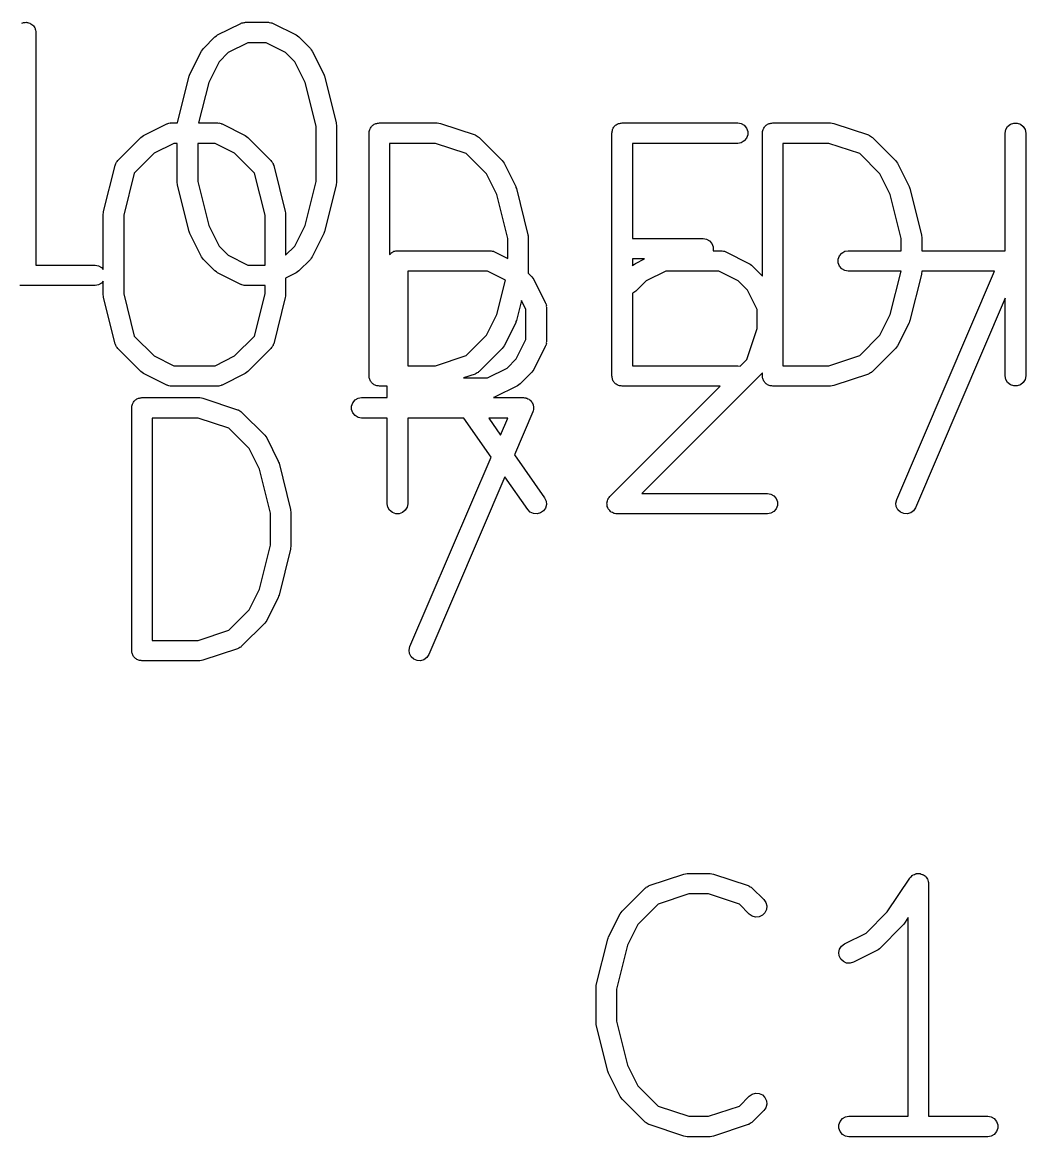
# Model space of a CAD drawing. Extents: x -2.2 to 75.9, y -81.1 to 9.2.
# Drawn here: x 19.06 to 24.04, y -32.22 to -26.69 of the extents above; entities that cross this region are included whole.
import ezdxf

# ---------------------------------------------------------------- set-up
doc = ezdxf.new("R2010")
doc.units = 0
doc.header["$MEASUREMENT"] = 0
doc.layers.add('BLACK', color=7, linetype='CONTINUOUS')

msp = doc.modelspace()

# ---------------------------------------------------------------- linework, layer by layer
at = {"layer": 'Black'}
for p, q in [((19.0548, -26.69), (19.0603, -26.6873)), ((19.0603, -26.6873), (19.0631, -26.687)), ((19.0631, -26.687), (19.0657, -26.686)), ((19.0657, -26.686), (19.0718, -26.686)), ((19.0718, -26.686), (19.0778, -26.6854)), ((19.0778, -26.6854), (19.0805, -26.686)), ((19.0805, -26.686), (19.0833, -26.686)), ((19.0833, -26.686), (19.089, -26.6881)), ((19.089, -26.6881), (19.0949, -26.6895)), ((19.0949, -26.6895), (19.0973, -26.6911)), ((19.0973, -26.6911), (19.0999, -26.6921)), ((19.0999, -26.6921), (19.1046, -26.696)), ((20.0285, -26.7481), (20.1434, -26.6906)), ((20.1434, -26.6906), (20.1462, -26.6898)), ((20.1462, -26.6898), (20.1487, -26.6883)), ((20.1487, -26.6883), (20.1546, -26.6873)), ((20.1546, -26.6873), (20.1603, -26.6856)), ((20.1603, -26.6856), (20.1632, -26.6858)), ((20.1632, -26.6858), (20.1661, -26.6852)), ((20.1661, -26.6852), (20.281, -26.6852)), ((20.281, -26.6852), (20.2839, -26.6858)), ((20.2839, -26.6858), (20.2868, -26.6856)), ((20.2868, -26.6856), (20.2925, -26.6873)), ((20.2925, -26.6873), (20.2984, -26.6883)), ((20.2984, -26.6883), (20.3009, -26.6898)), ((20.3009, -26.6898), (20.3037, -26.6906)), ((20.3037, -26.6906), (20.4186, -26.7481)), ((19.1046, -26.696), (19.1096, -26.6993)), ((19.1096, -26.6993), (19.1113, -26.7016)), ((19.1113, -26.7016), (19.1134, -26.7034)), ((19.1134, -26.7034), (19.1165, -26.7086)), ((19.1165, -26.7086), (19.1201, -26.7135)), ((19.1201, -26.7135), (19.1209, -26.7162)), ((19.1209, -26.7162), (19.1223, -26.7187)), ((19.1223, -26.7187), (19.1233, -26.7246)), ((19.1233, -26.7246), (19.125, -26.7305)), ((19.125, -26.7305), (19.1248, -26.7333)), ((19.1248, -26.7333), (19.1253, -26.736)), ((19.1253, -26.736), (19.1253, -27.8917)), ((20.022, -26.7529), (20.0285, -26.7481)), ((20.4186, -26.7481), (20.4252, -26.7529)), ((19.9578, -26.815), (20.0153, -26.7576)), ((20.0153, -26.7576), (20.022, -26.7529)), ((20.1781, -26.7868), (20.0813, -26.8352)), ((20.269, -26.7868), (20.1781, -26.7868)), ((20.3658, -26.8353), (20.269, -26.7868)), ((20.4252, -26.7529), (20.4319, -26.7576)), ((20.4319, -26.7576), (20.4893, -26.815)), ((19.8909, -26.9431), (19.9483, -26.8282)), ((19.9483, -26.8282), (19.9532, -26.8217)), ((19.9532, -26.8217), (19.9578, -26.815)), ((20.0813, -26.8352), (20.0355, -26.881)), ((20.4116, -26.881), (20.3658, -26.8353)), ((20.4893, -26.815), (20.494, -26.8217)), ((20.494, -26.8217), (20.4988, -26.8282)), ((20.4988, -26.8282), (20.5563, -26.9431)), ((20.0355, -26.881), (19.9842, -26.9836)), ((20.4629, -26.9836), (20.4116, -26.881)), ((19.8296, -27.1833), (19.887, -26.9535)), ((19.887, -26.9535), (19.8893, -26.9485)), ((19.8893, -26.9485), (19.8909, -26.9431)), ((20.5563, -26.9431), (20.5579, -26.9485)), ((20.5579, -26.9485), (20.5601, -26.9535)), ((20.5601, -26.9535), (20.6176, -27.1833)), ((19.9842, -26.9836), (19.9338, -27.1852)), ((20.5175, -27.2019), (20.4629, -26.9836)), ((19.6605, -27.2481), (19.7754, -27.1906)), ((19.7754, -27.1906), (19.7782, -27.1898)), ((19.7782, -27.1898), (19.7807, -27.1883)), ((19.7807, -27.1883), (19.7866, -27.1873)), ((19.7866, -27.1873), (19.7923, -27.1856)), ((19.7923, -27.1856), (19.7952, -27.1858)), ((19.7952, -27.1858), (19.7981, -27.1852)), ((19.7981, -27.1852), (19.8294, -27.1852)), ((19.8294, -27.1852), (19.8296, -27.1833)), ((19.9338, -27.1852), (20.0279, -27.1852)), ((20.0279, -27.1852), (20.0308, -27.1858)), ((20.0308, -27.1858), (20.0337, -27.1856)), ((20.0337, -27.1856), (20.0394, -27.1873)), ((20.0394, -27.1873), (20.0453, -27.1883)), ((20.0453, -27.1883), (20.0478, -27.1898)), ((20.0478, -27.1898), (20.0506, -27.1906)), ((20.0506, -27.1906), (20.1655, -27.2481)), ((20.6176, -27.1833), (20.618, -27.1895)), ((20.618, -27.1895), (20.6191, -27.1957)), ((20.8068, -27.1921), (20.811, -27.1905)), ((20.811, -27.1905), (20.8149, -27.1883)), ((20.8149, -27.1883), (20.8192, -27.1875)), ((20.8192, -27.1875), (20.8234, -27.186)), ((20.8234, -27.186), (20.8279, -27.186)), ((20.8279, -27.186), (20.8322, -27.1852)), ((20.8322, -27.1852), (21.1195, -27.1852)), ((21.1195, -27.1852), (21.1275, -27.1867)), ((21.1275, -27.1867), (21.1356, -27.1879)), ((21.1356, -27.1879), (21.3079, -27.2453)), ((22.0133, -27.1921), (22.0175, -27.1905)), ((22.0175, -27.1905), (22.0214, -27.1883)), ((22.0214, -27.1883), (22.0257, -27.1875)), ((22.0257, -27.1875), (22.0299, -27.186)), ((22.0299, -27.186), (22.0344, -27.186)), ((22.0344, -27.186), (22.0387, -27.1852)), ((22.0387, -27.1852), (22.6133, -27.1852)), ((22.6133, -27.1852), (22.6306, -27.1883)), ((22.6306, -27.1883), (22.6459, -27.1971)), ((22.7619, -27.1921), (22.766, -27.1905)), ((22.766, -27.1905), (22.7699, -27.1883)), ((22.7699, -27.1883), (22.7743, -27.1875)), ((22.7743, -27.1875), (22.7784, -27.186)), ((22.7784, -27.186), (22.7829, -27.186)), ((22.7829, -27.186), (22.7873, -27.1852)), ((22.7873, -27.1852), (23.0745, -27.1852)), ((23.0745, -27.1852), (23.0825, -27.1867)), ((23.0825, -27.1867), (23.0906, -27.1879)), ((23.0906, -27.1879), (23.2629, -27.2453)), ((23.9684, -27.1921), (23.9849, -27.186)), ((23.9849, -27.186), (24.0026, -27.186)), ((24.0026, -27.186), (24.0192, -27.1921)), ((20.5175, -27.4767), (20.5175, -27.2019)), ((20.6191, -27.1957), (20.6191, -27.4829)), ((20.7814, -27.236), (20.7822, -27.2317)), ((20.7814, -28.4425), (20.7814, -27.236)), ((20.7822, -27.2272), (20.7837, -27.2231)), ((20.7822, -27.2317), (20.7822, -27.2272)), ((20.7837, -27.2231), (20.7845, -27.2187)), ((20.7845, -27.2187), (20.7867, -27.2148)), ((20.7867, -27.2148), (20.7882, -27.2106)), ((20.7882, -27.2106), (20.7911, -27.2072)), ((20.7911, -27.2072), (20.7933, -27.2034)), ((20.7933, -27.2034), (20.7967, -27.2005)), ((20.7967, -27.2005), (20.7996, -27.1971)), ((20.7996, -27.1971), (20.8034, -27.1949)), ((20.8034, -27.1949), (20.8068, -27.1921)), ((21.3079, -27.2453), (21.3105, -27.2467)), ((21.3105, -27.2467), (21.3133, -27.2475)), ((21.9879, -27.236), (21.9887, -27.2317)), ((21.9879, -28.4425), (21.9879, -27.236)), ((21.9887, -27.2272), (21.9902, -27.2231)), ((21.9887, -27.2317), (21.9887, -27.2272)), ((21.9902, -27.2231), (21.991, -27.2187)), ((21.991, -27.2187), (21.9932, -27.2148)), ((21.9932, -27.2148), (21.9947, -27.2106)), ((21.9947, -27.2106), (21.9976, -27.2072)), ((21.9976, -27.2072), (21.9998, -27.2034)), ((21.9998, -27.2034), (22.0032, -27.2005)), ((22.0032, -27.2005), (22.0061, -27.1971)), ((22.0061, -27.1971), (22.0099, -27.1949)), ((22.0099, -27.1949), (22.0133, -27.1921)), ((22.6459, -27.1971), (22.6573, -27.2106)), ((22.6573, -27.2106), (22.6633, -27.2272)), ((22.6633, -27.2449), (22.6573, -27.2614)), ((22.6633, -27.2272), (22.6633, -27.2449)), ((22.7365, -27.236), (22.7372, -27.2317)), ((22.7365, -27.9473), (22.7365, -27.236)), ((22.7372, -27.2272), (22.7388, -27.2231)), ((22.7372, -27.2317), (22.7372, -27.2272)), ((22.7388, -27.2231), (22.7395, -27.2187)), ((22.7395, -27.2187), (22.7417, -27.2148)), ((22.7417, -27.2148), (22.7433, -27.2106)), ((22.7433, -27.2106), (22.7461, -27.2072)), ((22.7461, -27.2072), (22.7483, -27.2034)), ((22.7483, -27.2034), (22.7518, -27.2005)), ((22.7518, -27.2005), (22.7546, -27.1971)), ((22.7546, -27.1971), (22.7585, -27.1949)), ((22.7585, -27.1949), (22.7619, -27.1921)), ((23.2629, -27.2453), (23.2655, -27.2467)), ((23.2655, -27.2467), (23.2683, -27.2475)), ((23.943, -27.236), (23.946, -27.2187)), ((23.943, -27.8202), (23.943, -27.236)), ((23.946, -27.2187), (23.9548, -27.2034)), ((23.9548, -27.2034), (23.9684, -27.1921)), ((24.0192, -27.1921), (24.0327, -27.2034)), ((24.0327, -27.2034), (24.0415, -27.2187)), ((24.0415, -27.2187), (24.0446, -27.236)), ((24.0446, -27.236), (24.0446, -28.4425)), ((19.5324, -27.3725), (19.6473, -27.2576)), ((19.6473, -27.2576), (19.6539, -27.2529)), ((19.6539, -27.2529), (19.6605, -27.2481)), ((19.8101, -27.2868), (19.7133, -27.3352)), ((19.8281, -27.2868), (19.8101, -27.2868)), ((19.8281, -27.4829), (19.8281, -27.2868)), ((19.9297, -27.2868), (19.9297, -27.4767)), ((20.0159, -27.2868), (19.9297, -27.2868)), ((20.1127, -27.3353), (20.0159, -27.2868)), ((20.1655, -27.2481), (20.1721, -27.2529)), ((20.1721, -27.2529), (20.1787, -27.2576)), ((20.1787, -27.2576), (20.2936, -27.3725)), ((20.883, -27.2868), (20.883, -27.8389)), ((21.1113, -27.2868), (20.883, -27.2868)), ((21.2644, -27.3379), (21.1113, -27.2868)), ((21.3133, -27.2475), (21.3182, -27.2509)), ((21.3182, -27.2509), (21.3234, -27.2537)), ((21.3234, -27.2537), (21.3254, -27.2559)), ((21.3254, -27.2559), (21.3278, -27.2576)), ((21.3278, -27.2576), (21.4427, -27.3725)), ((22.6133, -27.2868), (22.0895, -27.2868)), ((22.0895, -27.2868), (22.0895, -27.7598)), ((22.6306, -27.2838), (22.6133, -27.2868)), ((22.6459, -27.275), (22.6306, -27.2838)), ((22.6573, -27.2614), (22.6459, -27.275)), ((22.8381, -27.2868), (22.8381, -28.3917)), ((23.0663, -27.2868), (22.8381, -27.2868)), ((23.2194, -27.3379), (23.0663, -27.2868)), ((23.2683, -27.2475), (23.2732, -27.2509)), ((23.2732, -27.2509), (23.2785, -27.2537)), ((23.2785, -27.2537), (23.2804, -27.2559)), ((23.2804, -27.2559), (23.2828, -27.2576)), ((23.2828, -27.2576), (23.3977, -27.3725)), ((19.7133, -27.3352), (19.6142, -27.4344)), ((20.2118, -27.4344), (20.1127, -27.3353)), ((21.365, -27.4385), (21.2644, -27.3379)), ((23.32, -27.4385), (23.2194, -27.3379)), ((19.4616, -27.6259), (19.519, -27.3961)), ((19.519, -27.3961), (19.521, -27.3916)), ((19.521, -27.3916), (19.5222, -27.3869)), ((19.5222, -27.3869), (19.5245, -27.3836)), ((19.5245, -27.3836), (19.5262, -27.38)), ((19.5262, -27.38), (19.5296, -27.3765)), ((19.5296, -27.3765), (19.5324, -27.3725)), ((20.2936, -27.3725), (20.2964, -27.3765)), ((20.2964, -27.3765), (20.2998, -27.38)), ((20.2998, -27.38), (20.3014, -27.3836)), ((20.3014, -27.3836), (20.3038, -27.3869)), ((20.3038, -27.3869), (20.305, -27.3916)), ((20.305, -27.3916), (20.307, -27.3961)), ((20.307, -27.3961), (20.3644, -27.6259)), ((21.4427, -27.3725), (21.4474, -27.3792)), ((21.4474, -27.3792), (21.4522, -27.3857)), ((21.4522, -27.3857), (21.5097, -27.5006)), ((23.3977, -27.3725), (23.4024, -27.3792)), ((23.4024, -27.3792), (23.4072, -27.3857)), ((23.4072, -27.3857), (23.4647, -27.5006)), ((19.6142, -27.4344), (19.5616, -27.6445)), ((20.2644, -27.6445), (20.2118, -27.4344)), ((21.4163, -27.541), (21.365, -27.4385)), ((23.3713, -27.541), (23.32, -27.4385)), ((19.8291, -27.4891), (19.8281, -27.4829)), ((19.8296, -27.4952), (19.8291, -27.4891)), ((19.887, -27.7251), (19.8296, -27.4952)), ((19.9297, -27.4767), (19.9842, -27.695)), ((20.4629, -27.695), (20.5175, -27.4767)), ((20.6176, -27.4952), (20.5601, -27.7251)), ((20.618, -27.4891), (20.6176, -27.4952)), ((20.6191, -27.4829), (20.618, -27.4891)), ((21.5097, -27.5006), (21.5112, -27.5059)), ((21.5112, -27.5059), (21.5135, -27.511)), ((21.5135, -27.511), (21.5709, -27.7408)), ((23.4647, -27.5006), (23.4663, -27.5059)), ((23.4663, -27.5059), (23.4685, -27.511)), ((23.4685, -27.511), (23.526, -27.7408)), ((21.4709, -27.7594), (21.4163, -27.541)), ((23.4259, -27.7594), (23.3713, -27.541)), ((19.46, -27.6382), (19.4611, -27.6321)), ((19.4611, -27.6321), (19.4616, -27.6259)), ((20.3644, -27.6259), (20.3649, -27.6321)), ((20.3649, -27.6321), (20.366, -27.6382)), ((19.46, -27.9133), (19.46, -27.6382)), ((19.5616, -27.6445), (19.5616, -28.0341)), ((20.2644, -27.8917), (20.2644, -27.6445)), ((20.366, -27.6382), (20.366, -27.8432)), ((19.8893, -27.7301), (19.887, -27.7251)), ((19.8909, -27.7355), (19.8893, -27.7301)), ((19.9483, -27.8504), (19.8909, -27.7355)), ((19.9842, -27.695), (20.0355, -27.7976)), ((20.4116, -27.7976), (20.4629, -27.695)), ((20.5563, -27.7355), (20.4988, -27.8504)), ((20.5579, -27.7301), (20.5563, -27.7355)), ((20.5601, -27.7251), (20.5579, -27.7301)), ((21.5709, -27.7408), (21.5714, -27.747)), ((23.526, -27.7408), (23.5264, -27.747)), ((20.0355, -27.7976), (20.0813, -27.8433)), ((20.366, -27.8432), (20.4116, -27.7976)), ((21.4709, -27.8587), (21.4709, -27.7594)), ((21.5714, -27.747), (21.5725, -27.7531)), ((21.5725, -27.7531), (21.5725, -27.9255)), ((22.0895, -27.7598), (22.4409, -27.7598)), ((22.4409, -27.7598), (22.4583, -27.7628)), ((22.4583, -27.7628), (22.4736, -27.7717)), ((22.4736, -27.7717), (22.4849, -27.7852)), ((22.4849, -27.7852), (22.4909, -27.8017)), ((23.4259, -27.8202), (23.4259, -27.7594)), ((23.5264, -27.747), (23.5275, -27.7531)), ((23.5275, -27.7531), (23.5275, -27.8202)), ((19.9532, -27.8569), (19.9483, -27.8504)), ((20.0813, -27.8433), (20.1781, -27.8917)), ((20.4988, -27.8504), (20.494, -27.8569)), ((20.883, -27.8389), (20.8833, -27.8384)), ((20.8833, -27.8384), (20.8868, -27.8355)), ((20.8868, -27.8355), (20.8896, -27.8321)), ((20.8896, -27.8321), (20.8935, -27.8299)), ((20.8935, -27.8299), (20.8969, -27.8271)), ((20.8969, -27.8271), (20.901, -27.8255)), ((20.901, -27.8255), (20.9049, -27.8233)), ((20.9049, -27.8233), (20.9093, -27.8225)), ((20.9093, -27.8225), (20.9134, -27.821)), ((20.9134, -27.821), (20.9179, -27.821)), ((20.9179, -27.821), (20.9223, -27.8202)), ((20.9223, -27.8202), (21.3819, -27.8202)), ((21.3819, -27.8202), (21.3848, -27.8208)), ((21.3848, -27.8208), (21.3877, -27.8206)), ((21.3877, -27.8206), (21.3934, -27.8223)), ((21.3934, -27.8223), (21.3993, -27.8233)), ((21.3993, -27.8233), (21.4018, -27.8248)), ((21.4018, -27.8248), (21.4046, -27.8256)), ((21.4046, -27.8256), (21.4709, -27.8587)), ((22.4909, -27.8194), (22.4906, -27.8202)), ((22.4906, -27.8202), (22.5309, -27.8202)), ((22.4909, -27.8017), (22.4909, -27.8194)), ((22.5309, -27.8202), (22.5338, -27.8208)), ((22.5338, -27.8208), (22.5367, -27.8206)), ((22.5367, -27.8206), (22.5424, -27.8223)), ((22.5424, -27.8223), (22.5483, -27.8233)), ((22.5483, -27.8233), (22.5508, -27.8248)), ((22.5508, -27.8248), (22.5536, -27.8256)), ((22.5536, -27.8256), (22.6686, -27.8831)), ((23.1129, -27.8622), (23.1189, -27.8456)), ((23.1189, -27.8456), (23.1303, -27.8321)), ((23.1303, -27.8321), (23.1455, -27.8233)), ((23.1455, -27.8233), (23.1629, -27.8202)), ((23.1629, -27.8202), (23.4259, -27.8202)), ((23.5275, -27.8202), (23.943, -27.8202)), ((19.1253, -27.8917), (19.4192, -27.8917)), ((19.4192, -27.8917), (19.4366, -27.8948)), ((19.4366, -27.8948), (19.4519, -27.9036)), ((19.4519, -27.9036), (19.46, -27.9133)), ((19.9578, -27.8636), (19.9532, -27.8569)), ((20.0153, -27.921), (19.9578, -27.8636)), ((20.1781, -27.8917), (20.2644, -27.8917)), ((20.4893, -27.8636), (20.4319, -27.921)), ((20.494, -27.8569), (20.4893, -27.8636)), ((22.0895, -27.8614), (22.0895, -27.8959)), ((22.1494, -27.8614), (22.0895, -27.8614)), ((22.0895, -27.8959), (22.0928, -27.8926)), ((22.0928, -27.8926), (22.0995, -27.8879)), ((22.0995, -27.8879), (22.106, -27.8831)), ((22.106, -27.8831), (22.1494, -27.8614)), ((22.6686, -27.8831), (22.6751, -27.8879)), ((22.6751, -27.8879), (22.6818, -27.8926)), ((22.6818, -27.8926), (22.7365, -27.9473)), ((23.1129, -27.8799), (23.1129, -27.8622)), ((23.1189, -27.8964), (23.1129, -27.8799)), ((23.1303, -27.91), (23.1189, -27.8964)), ((23.1455, -27.9188), (23.1303, -27.91)), ((20.022, -27.9257), (20.0153, -27.921)), ((20.0285, -27.9305), (20.022, -27.9257)), ((20.1434, -27.988), (20.0285, -27.9305)), ((20.4186, -27.9305), (20.366, -27.9569)), ((20.366, -27.9569), (20.366, -28.0404)), ((20.4252, -27.9257), (20.4186, -27.9305)), ((20.4319, -27.921), (20.4252, -27.9257)), ((20.9731, -27.9218), (20.9731, -28.3917)), ((21.3699, -27.9218), (20.9731, -27.9218)), ((21.4591, -27.9664), (21.3699, -27.9218)), ((21.4163, -28.1376), (21.4591, -27.9664)), ((21.5725, -27.9255), (21.5714, -27.9313)), ((21.5714, -27.9313), (21.5902, -27.95)), ((21.5902, -27.95), (21.5948, -27.9567)), ((21.5948, -27.9567), (21.5997, -27.9632)), ((21.5997, -27.9632), (21.6571, -28.0781)), ((22.2557, -27.9218), (22.1589, -27.9703)), ((22.5189, -27.9218), (22.2557, -27.9218)), ((22.6157, -27.9703), (22.5189, -27.9218)), ((23.1629, -27.9218), (23.1455, -27.9188)), ((23.4252, -27.9218), (23.1629, -27.9218)), ((23.3713, -28.1376), (23.4252, -27.9218)), ((23.4035, -29.0575), (23.8902, -27.9218)), ((23.526, -27.9378), (23.4685, -28.1676)), ((23.5264, -27.9316), (23.526, -27.9378)), ((23.5275, -27.9255), (23.5264, -27.9316)), ((23.8902, -27.9218), (23.5275, -27.9218)), ((23.5275, -27.9218), (23.5275, -27.9255)), ((19.4192, -27.9933), (19.0446, -27.9933)), ((19.4366, -27.9903), (19.4192, -27.9933)), ((19.4519, -27.9815), (19.4366, -27.9903)), ((19.46, -27.9718), (19.4519, -27.9815)), ((19.46, -28.0404), (19.46, -27.9718)), ((20.1462, -27.9888), (20.1434, -27.988)), ((20.1487, -27.9903), (20.1462, -27.9888)), ((20.1546, -27.9913), (20.1487, -27.9903)), ((20.1603, -27.993), (20.1546, -27.9913)), ((20.1632, -27.9928), (20.1603, -27.993)), ((20.1661, -27.9933), (20.1632, -27.9928)), ((20.2644, -27.9933), (20.1661, -27.9933)), ((20.2644, -28.0341), (20.2644, -27.9933)), ((22.1072, -28.0219), (22.0928, -28.032)), ((22.1589, -27.9703), (22.1072, -28.0219)), ((22.6615, -28.016), (22.6157, -27.9703)), ((22.7099, -28.1128), (22.6615, -28.016)), ((19.4611, -28.0465), (19.46, -28.0404)), ((19.4616, -28.0527), (19.4611, -28.0465)), ((19.519, -28.2825), (19.4616, -28.0527)), ((19.5616, -28.0341), (19.6142, -28.2442)), ((20.2118, -28.2442), (20.2644, -28.0341)), ((20.3644, -28.0527), (20.307, -28.2825)), ((20.3649, -28.0465), (20.3644, -28.0527)), ((20.366, -28.0404), (20.3649, -28.0465)), ((21.5384, -28.0679), (21.5135, -28.1676)), ((21.5609, -28.1128), (21.5384, -28.0679)), ((21.6571, -28.0781), (21.658, -28.0809)), ((22.0928, -28.032), (22.0895, -28.0329)), ((22.0895, -28.0329), (22.0895, -28.3917)), ((23.943, -28.0567), (23.4969, -29.0976)), ((23.943, -28.4425), (23.943, -28.0567)), ((21.5609, -28.2612), (21.5609, -28.1128)), ((21.658, -28.0809), (21.6594, -28.0835)), ((21.6594, -28.0835), (21.6605, -28.0893)), ((21.6605, -28.0893), (21.6622, -28.095)), ((21.6622, -28.095), (21.662, -28.098)), ((21.662, -28.098), (21.6625, -28.1009)), ((21.6625, -28.1009), (21.6625, -28.2732)), ((22.7099, -28.2075), (22.7099, -28.1128)), ((21.365, -28.2401), (21.4163, -28.1376)), ((21.5097, -28.178), (21.4522, -28.2929)), ((21.5112, -28.1727), (21.5097, -28.178)), ((21.5135, -28.1676), (21.5112, -28.1727)), ((23.32, -28.2401), (23.3713, -28.1376)), ((23.4647, -28.178), (23.4072, -28.2929)), ((23.4663, -28.1727), (23.4647, -28.178)), ((23.4685, -28.1676), (23.4663, -28.1727)), ((19.6142, -28.2442), (19.7133, -28.3433)), ((20.1127, -28.3433), (20.2118, -28.2442)), ((21.2644, -28.3407), (21.365, -28.2401)), ((22.6589, -28.3607), (22.7099, -28.2075)), ((23.2194, -28.3407), (23.32, -28.2401)), ((19.521, -28.287), (19.519, -28.2825)), ((19.5222, -28.2917), (19.521, -28.287)), ((19.5245, -28.2949), (19.5222, -28.2917)), ((19.5262, -28.2986), (19.5245, -28.2949)), ((19.5296, -28.3021), (19.5262, -28.2986)), ((20.2998, -28.2986), (20.2964, -28.3021)), ((20.3014, -28.295), (20.2998, -28.2986)), ((20.3038, -28.2917), (20.3014, -28.295)), ((20.305, -28.287), (20.3038, -28.2917)), ((20.307, -28.2825), (20.305, -28.287)), ((21.4474, -28.2994), (21.4427, -28.3061)), ((21.4522, -28.2929), (21.4474, -28.2994)), ((21.5125, -28.358), (21.5609, -28.2612)), ((21.6571, -28.2959), (21.5997, -28.4108)), ((21.658, -28.2931), (21.6571, -28.2959)), ((21.6594, -28.2906), (21.658, -28.2931)), ((21.6605, -28.2847), (21.6594, -28.2906)), ((21.6622, -28.279), (21.6605, -28.2847)), ((21.6625, -28.2732), (21.662, -28.2761)), ((21.662, -28.2761), (21.6622, -28.279)), ((23.4024, -28.2994), (23.3977, -28.3061)), ((23.4072, -28.2929), (23.4024, -28.2994)), ((19.5324, -28.3061), (19.5296, -28.3021)), ((19.6473, -28.421), (19.5324, -28.3061)), ((19.7133, -28.3433), (19.8101, -28.3917)), ((20.0159, -28.3917), (20.1127, -28.3433)), ((20.2936, -28.3061), (20.1787, -28.421)), ((20.2964, -28.3021), (20.2936, -28.3061)), ((21.1113, -28.3917), (21.2644, -28.3407)), ((21.4427, -28.3061), (21.3278, -28.421)), ((23.0663, -28.3917), (23.2194, -28.3407)), ((23.3977, -28.3061), (23.2828, -28.421)), ((19.8101, -28.3917), (20.0159, -28.3917)), ((20.9731, -28.3917), (21.1113, -28.3917)), ((21.3699, -28.4522), (21.4667, -28.4038)), ((21.4667, -28.4038), (21.5125, -28.358)), ((22.0895, -28.3917), (22.6133, -28.3917)), ((22.6133, -28.3917), (22.6256, -28.3939)), ((22.6256, -28.3939), (22.6589, -28.3607)), ((22.8381, -28.3917), (23.0663, -28.3917)), ((19.6539, -28.4257), (19.6473, -28.421)), ((19.6605, -28.4305), (19.6539, -28.4257)), ((19.7754, -28.488), (19.6605, -28.4305)), ((20.1655, -28.4305), (20.0506, -28.488)), ((20.1721, -28.4257), (20.1655, -28.4305)), ((20.1787, -28.421), (20.1721, -28.4257)), ((20.7822, -28.4469), (20.7814, -28.4425)), ((20.7822, -28.4514), (20.7822, -28.4469)), ((20.7837, -28.4555), (20.7822, -28.4514)), ((20.7845, -28.4599), (20.7837, -28.4555)), ((20.7867, -28.4638), (20.7845, -28.4599)), ((20.7882, -28.4679), (20.7867, -28.4638)), ((21.3079, -28.4333), (21.2511, -28.4522)), ((21.2511, -28.4522), (21.3699, -28.4522)), ((21.3105, -28.4319), (21.3079, -28.4333)), ((21.3133, -28.4311), (21.3105, -28.4319)), ((21.3182, -28.4277), (21.3133, -28.4311)), ((21.3234, -28.4249), (21.3182, -28.4277)), ((21.3254, -28.4227), (21.3234, -28.4249)), ((21.3278, -28.421), (21.3254, -28.4227)), ((21.5902, -28.424), (21.5327, -28.4815)), ((21.5948, -28.4174), (21.5902, -28.424)), ((21.5997, -28.4108), (21.5948, -28.4174)), ((21.9887, -28.4469), (21.9879, -28.4425)), ((21.9887, -28.4514), (21.9887, -28.4469)), ((21.9902, -28.4555), (21.9887, -28.4514)), ((21.991, -28.4599), (21.9902, -28.4555)), ((21.9932, -28.4638), (21.991, -28.4599)), ((21.9947, -28.4679), (21.9932, -28.4638)), ((22.7365, -28.4268), (22.1365, -29.0267)), ((22.7365, -28.4425), (22.7365, -28.4268)), ((22.7372, -28.4469), (22.7365, -28.4425)), ((22.7372, -28.4514), (22.7372, -28.4469)), ((22.7388, -28.4555), (22.7372, -28.4514)), ((22.7395, -28.4599), (22.7388, -28.4555)), ((22.7417, -28.4638), (22.7395, -28.4599)), ((22.7433, -28.4679), (22.7417, -28.4638)), ((23.2629, -28.4333), (23.0906, -28.4907)), ((23.2655, -28.4319), (23.2629, -28.4333)), ((23.2683, -28.4311), (23.2655, -28.4319)), ((23.2732, -28.4277), (23.2683, -28.4311)), ((23.2785, -28.4249), (23.2732, -28.4277)), ((23.2804, -28.4227), (23.2785, -28.4249)), ((23.2828, -28.421), (23.2804, -28.4227)), ((23.946, -28.4599), (23.943, -28.4425)), ((23.9548, -28.4752), (23.946, -28.4599)), ((24.0415, -28.4599), (24.0327, -28.4752)), ((24.0446, -28.4425), (24.0415, -28.4599)), ((19.7782, -28.4888), (19.7754, -28.488)), ((19.7807, -28.4903), (19.7782, -28.4888)), ((19.7866, -28.4913), (19.7807, -28.4903)), ((19.7923, -28.493), (19.7866, -28.4913)), ((19.7952, -28.4928), (19.7923, -28.493)), ((19.7981, -28.4933), (19.7952, -28.4928)), ((20.0279, -28.4933), (19.7981, -28.4933)), ((20.0308, -28.4928), (20.0279, -28.4933)), ((20.0337, -28.493), (20.0308, -28.4928)), ((20.0394, -28.4913), (20.0337, -28.493)), ((20.0453, -28.4903), (20.0394, -28.4913)), ((20.0478, -28.4888), (20.0453, -28.4903)), ((20.0506, -28.488), (20.0478, -28.4888)), ((20.7911, -28.4714), (20.7882, -28.4679)), ((20.7933, -28.4752), (20.7911, -28.4714)), ((20.7967, -28.4781), (20.7933, -28.4752)), ((20.7996, -28.4815), (20.7967, -28.4781)), ((20.8034, -28.4837), (20.7996, -28.4815)), ((20.8068, -28.4865), (20.8034, -28.4837)), ((20.811, -28.4881), (20.8068, -28.4865)), ((20.8149, -28.4903), (20.811, -28.4881)), ((20.8192, -28.4911), (20.8149, -28.4903)), ((20.8234, -28.4926), (20.8192, -28.4911)), ((20.8279, -28.4926), (20.8234, -28.4926)), ((20.8322, -28.4933), (20.8279, -28.4926)), ((20.8715, -28.4933), (20.8322, -28.4933)), ((20.8715, -28.5502), (20.8715, -28.4933)), ((21.5195, -28.491), (21.4046, -28.5485)), ((21.5261, -28.4861), (21.5195, -28.491)), ((21.5327, -28.4815), (21.5261, -28.4861)), ((21.9779, -29.0416), (22.5262, -28.4933)), ((21.9976, -28.4714), (21.9947, -28.4679)), ((21.9998, -28.4752), (21.9976, -28.4714)), ((22.0032, -28.4781), (21.9998, -28.4752)), ((22.0061, -28.4815), (22.0032, -28.4781)), ((22.0099, -28.4837), (22.0061, -28.4815)), ((22.0133, -28.4865), (22.0099, -28.4837)), ((22.0175, -28.4881), (22.0133, -28.4865)), ((22.0214, -28.4903), (22.0175, -28.4881)), ((22.0257, -28.4911), (22.0214, -28.4903)), ((22.0299, -28.4926), (22.0257, -28.4911)), ((22.0344, -28.4926), (22.0299, -28.4926)), ((22.0387, -28.4933), (22.0344, -28.4926)), ((22.5262, -28.4933), (22.0387, -28.4933)), ((22.7461, -28.4714), (22.7433, -28.4679)), ((22.7483, -28.4752), (22.7461, -28.4714)), ((22.7518, -28.4781), (22.7483, -28.4752)), ((22.7546, -28.4815), (22.7518, -28.4781)), ((22.7585, -28.4837), (22.7546, -28.4815)), ((22.7619, -28.4865), (22.7585, -28.4837)), ((22.766, -28.4881), (22.7619, -28.4865)), ((22.7699, -28.4903), (22.766, -28.4881)), ((22.7743, -28.4911), (22.7699, -28.4903)), ((22.7784, -28.4926), (22.7743, -28.4911)), ((22.7829, -28.4926), (22.7784, -28.4926)), ((22.7873, -28.4933), (22.7829, -28.4926)), ((23.0745, -28.4933), (22.7873, -28.4933)), ((23.0825, -28.4919), (23.0745, -28.4933)), ((23.0906, -28.4907), (23.0825, -28.4919)), ((23.9684, -28.4865), (23.9548, -28.4752)), ((23.9849, -28.4926), (23.9684, -28.4865)), ((24.0026, -28.4926), (23.9849, -28.4926)), ((24.0192, -28.4865), (24.0026, -28.4926)), ((24.0327, -28.4752), (24.0192, -28.4865)), ((19.6067, -28.5798), (19.6083, -28.5756)), ((19.6083, -28.5756), (19.6111, -28.5722)), ((19.6111, -28.5722), (19.6133, -28.5684)), ((19.6133, -28.5684), (19.6168, -28.5655)), ((19.6168, -28.5655), (19.6196, -28.5621)), ((19.6196, -28.5621), (19.6235, -28.5599)), ((19.6235, -28.5599), (19.6269, -28.5571)), ((19.6269, -28.5571), (19.631, -28.5555)), ((19.631, -28.5555), (19.6349, -28.5533)), ((19.6349, -28.5533), (19.6393, -28.5525)), ((19.6393, -28.5525), (19.6434, -28.551)), ((19.6434, -28.551), (19.6479, -28.551)), ((19.6479, -28.551), (19.6523, -28.5502)), ((19.6523, -28.5502), (19.9395, -28.5502)), ((19.9395, -28.5502), (19.9475, -28.5517)), ((19.9475, -28.5517), (19.9556, -28.5529)), ((19.9556, -28.5529), (20.1279, -28.6103)), ((20.6938, -28.5922), (20.6999, -28.5756)), ((20.6999, -28.5756), (20.7112, -28.5621)), ((20.7112, -28.5621), (20.7265, -28.5533)), ((20.7265, -28.5533), (20.7439, -28.5502)), ((20.7439, -28.5502), (20.8715, -28.5502)), ((21.4018, -28.5493), (21.4001, -28.5502)), ((21.4001, -28.5502), (21.5482, -28.5502)), ((21.4046, -28.5485), (21.4018, -28.5493)), ((21.5482, -28.5502), (21.5539, -28.5513)), ((21.5539, -28.5513), (21.5598, -28.5516)), ((21.5598, -28.5516), (21.5626, -28.5528)), ((21.5626, -28.5528), (21.5656, -28.5533)), ((21.5656, -28.5533), (21.5706, -28.5562)), ((21.5706, -28.5562), (21.576, -28.5585)), ((21.576, -28.5585), (21.5782, -28.5606)), ((21.5782, -28.5606), (21.5808, -28.5621)), ((21.5808, -28.5621), (21.5846, -28.5666)), ((21.5846, -28.5666), (21.5889, -28.5706)), ((21.5889, -28.5706), (21.5902, -28.5733)), ((21.5902, -28.5733), (21.5922, -28.5756)), ((21.5922, -28.5756), (21.5942, -28.5811)), ((19.6015, -28.601), (19.6022, -28.5967)), ((19.6015, -29.8075), (19.6015, -28.601)), ((19.6022, -28.5922), (19.6038, -28.5881)), ((19.6022, -28.5967), (19.6022, -28.5922)), ((19.6038, -28.5881), (19.6045, -28.5837)), ((19.6045, -28.5837), (19.6067, -28.5798)), ((20.1279, -28.6103), (20.1305, -28.6117)), ((20.1305, -28.6117), (20.1333, -28.6125)), ((20.1333, -28.6125), (20.1382, -28.6159)), ((20.1382, -28.6159), (20.1435, -28.6187)), ((20.1435, -28.6187), (20.1454, -28.6209)), ((20.1454, -28.6209), (20.1478, -28.6226)), ((20.1478, -28.6226), (20.2627, -28.7375)), ((20.6938, -28.6099), (20.6938, -28.5922)), ((20.6999, -28.6264), (20.6938, -28.6099)), ((20.7112, -28.64), (20.6999, -28.6264)), ((21.5949, -28.6211), (21.5035, -28.8344)), ((21.5942, -28.5811), (21.5968, -28.5864)), ((21.5962, -28.6154), (21.5949, -28.6211)), ((21.5982, -28.6099), (21.5962, -28.6154)), ((21.5968, -28.5864), (21.5972, -28.5894)), ((21.5972, -28.5894), (21.5982, -28.5922)), ((21.5982, -28.5922), (21.5982, -28.5981)), ((21.5982, -28.5981), (21.5989, -28.6039)), ((21.5989, -28.6039), (21.5982, -28.6068)), ((21.5982, -28.6068), (21.5982, -28.6099)), ((19.7031, -28.6518), (19.7031, -29.7567)), ((19.9313, -28.6518), (19.7031, -28.6518)), ((20.0844, -28.7029), (19.9313, -28.6518)), ((20.7265, -28.6488), (20.7112, -28.64)), ((20.7439, -28.6518), (20.7265, -28.6488)), ((20.8715, -28.6518), (20.7439, -28.6518)), ((20.8715, -29.0775), (20.8715, -28.6518)), ((21.2517, -28.6518), (20.9731, -28.6518)), ((20.9731, -28.6518), (20.9731, -29.0775)), ((21.3878, -28.8463), (21.2517, -28.6518)), ((21.3757, -28.6518), (21.4349, -28.7364)), ((21.4711, -28.6518), (21.3757, -28.6518)), ((21.4349, -28.7364), (21.4711, -28.6518)), ((20.185, -28.8035), (20.0844, -28.7029)), ((20.2627, -28.7375), (20.2674, -28.7442)), ((20.2674, -28.7442), (20.2722, -28.7507)), ((20.2722, -28.7507), (20.3297, -28.8656)), ((20.2363, -28.906), (20.185, -28.8035)), ((20.9844, -29.7875), (21.3878, -28.8463)), ((21.5035, -28.8344), (21.6533, -29.0484)), ((20.2909, -29.1244), (20.2363, -28.906)), ((20.3297, -28.8656), (20.3313, -28.8709)), ((20.3313, -28.8709), (20.3335, -28.876)), ((20.3335, -28.876), (20.391, -29.1058)), ((21.4564, -28.9443), (21.0778, -29.8276)), ((21.5701, -29.1067), (21.4564, -28.9443)), ((21.6533, -29.0484), (21.6608, -29.0644)), ((21.6608, -29.0644), (21.6623, -29.082)), ((21.9632, -29.0731), (21.9638, -29.071)), ((21.9638, -29.0797), (21.9632, -29.0731)), ((21.9638, -29.0687), (21.9661, -29.0625)), ((21.9638, -29.071), (21.9638, -29.0687)), ((21.9661, -29.0625), (21.9678, -29.0561)), ((21.9678, -29.0561), (21.9691, -29.0543)), ((21.9691, -29.0543), (21.9699, -29.0521)), ((21.9699, -29.0521), (21.9741, -29.0471)), ((21.9741, -29.0471), (21.9779, -29.0416)), ((22.1365, -29.0267), (22.7607, -29.0267)), ((22.7607, -29.0267), (22.7781, -29.0298)), ((22.7781, -29.0298), (22.7934, -29.0386)), ((22.7934, -29.0386), (22.8047, -29.0521)), ((22.8047, -29.0521), (22.8108, -29.0687)), ((22.8108, -29.0687), (22.8108, -29.0864)), ((23.3994, -29.0747), (23.4035, -29.0575)), ((23.4015, -29.0922), (23.3994, -29.0747)), ((20.2909, -29.2842), (20.2909, -29.1244)), ((20.391, -29.1058), (20.3914, -29.112)), ((20.3914, -29.112), (20.3925, -29.1181)), ((20.3925, -29.1181), (20.3925, -29.2905)), ((20.8745, -29.0949), (20.8715, -29.0775)), ((20.8833, -29.1102), (20.8745, -29.0949)), ((20.8969, -29.1215), (20.8833, -29.1102)), ((20.9134, -29.1276), (20.8969, -29.1215)), ((20.9311, -29.1276), (20.9134, -29.1276)), ((20.9477, -29.1215), (20.9311, -29.1276)), ((20.9612, -29.1102), (20.9477, -29.1215)), ((20.97, -29.0949), (20.9612, -29.1102)), ((20.9731, -29.0775), (20.97, -29.0949)), ((21.5825, -29.1192), (21.5701, -29.1067)), ((21.5985, -29.1266), (21.5825, -29.1192)), ((21.6161, -29.1282), (21.5985, -29.1266)), ((21.6332, -29.1236), (21.6161, -29.1282)), ((21.6476, -29.1135), (21.6332, -29.1236)), ((21.6577, -29.099), (21.6476, -29.1135)), ((21.6623, -29.082), (21.6577, -29.099)), ((21.9638, -29.0864), (21.9638, -29.0797)), ((21.9646, -29.0885), (21.9638, -29.0864)), ((21.9648, -29.0907), (21.9646, -29.0885)), ((21.9676, -29.0967), (21.9648, -29.0907)), ((21.9699, -29.1029), (21.9676, -29.0967)), ((21.9713, -29.1047), (21.9699, -29.1029)), ((21.9722, -29.1067), (21.9713, -29.1047)), ((21.9769, -29.1114), (21.9722, -29.1067)), ((21.9812, -29.1165), (21.9769, -29.1114)), ((21.9831, -29.1176), (21.9812, -29.1165)), ((21.9847, -29.1192), (21.9831, -29.1176)), ((21.9907, -29.122), (21.9847, -29.1192)), ((21.9965, -29.1253), (21.9907, -29.122)), ((21.9987, -29.1257), (21.9965, -29.1253)), ((22.0007, -29.1266), (21.9987, -29.1257)), ((22.0073, -29.1272), (22.0007, -29.1266)), ((22.0139, -29.1283), (22.0073, -29.1272)), ((22.7607, -29.1283), (22.0139, -29.1283)), ((22.7781, -29.1253), (22.7607, -29.1283)), ((22.7934, -29.1165), (22.7781, -29.1253)), ((22.8047, -29.1029), (22.7934, -29.1165)), ((22.8108, -29.0864), (22.8047, -29.1029)), ((23.4095, -29.108), (23.4015, -29.0922)), ((23.4224, -29.1201), (23.4095, -29.108)), ((23.4386, -29.127), (23.4224, -29.1201)), ((23.4562, -29.128), (23.4386, -29.127)), ((23.4731, -29.1229), (23.4562, -29.128)), ((23.4872, -29.1123), (23.4731, -29.1229)), ((23.4969, -29.0976), (23.4872, -29.1123)), ((20.2363, -29.5026), (20.2909, -29.2842)), ((20.3925, -29.2905), (20.3914, -29.2966)), ((20.391, -29.3028), (20.3335, -29.5326)), ((20.3914, -29.2966), (20.391, -29.3028)), ((20.185, -29.6051), (20.2363, -29.5026)), ((20.3297, -29.543), (20.2722, -29.6579)), ((20.3313, -29.5377), (20.3297, -29.543)), ((20.3335, -29.5326), (20.3313, -29.5377)), ((20.0844, -29.7057), (20.185, -29.6051)), ((20.2627, -29.6711), (20.1478, -29.786)), ((20.2674, -29.6644), (20.2627, -29.6711)), ((20.2722, -29.6579), (20.2674, -29.6644)), ((19.9313, -29.7567), (20.0844, -29.7057)), ((19.7031, -29.7567), (19.9313, -29.7567)), ((20.1382, -29.7927), (20.1333, -29.7961)), ((20.1435, -29.7899), (20.1382, -29.7927)), ((20.1454, -29.7877), (20.1435, -29.7899)), ((20.1478, -29.786), (20.1454, -29.7877)), ((20.9804, -29.8047), (20.9844, -29.7875)), ((19.6022, -29.8119), (19.6015, -29.8075)), ((19.6022, -29.8164), (19.6022, -29.8119)), ((19.6038, -29.8205), (19.6022, -29.8164)), ((19.6045, -29.8249), (19.6038, -29.8205)), ((19.6067, -29.8288), (19.6045, -29.8249)), ((19.6083, -29.8329), (19.6067, -29.8288)), ((19.6111, -29.8364), (19.6083, -29.8329)), ((19.6133, -29.8402), (19.6111, -29.8364)), ((19.6168, -29.8431), (19.6133, -29.8402)), ((19.6196, -29.8465), (19.6168, -29.8431)), ((19.6235, -29.8487), (19.6196, -29.8465)), ((19.6269, -29.8515), (19.6235, -29.8487)), ((20.1279, -29.7983), (19.9556, -29.8557)), ((20.1305, -29.7969), (20.1279, -29.7983)), ((20.1333, -29.7961), (20.1305, -29.7969)), ((20.9825, -29.8222), (20.9804, -29.8047)), ((20.9904, -29.838), (20.9825, -29.8222)), ((21.0033, -29.8501), (20.9904, -29.838)), ((21.0195, -29.857), (21.0033, -29.8501)), ((21.0682, -29.8423), (21.054, -29.8529)), ((21.0778, -29.8276), (21.0682, -29.8423)), ((19.631, -29.8531), (19.6269, -29.8515)), ((19.6349, -29.8553), (19.631, -29.8531)), ((19.6393, -29.8561), (19.6349, -29.8553)), ((19.6434, -29.8576), (19.6393, -29.8561)), ((19.6479, -29.8576), (19.6434, -29.8576)), ((19.6523, -29.8583), (19.6479, -29.8576)), ((19.9395, -29.8583), (19.6523, -29.8583)), ((19.9475, -29.8569), (19.9395, -29.8583)), ((19.9556, -29.8557), (19.9475, -29.8569)), ((21.0371, -29.858), (21.0195, -29.857)), ((21.054, -29.8529), (21.0371, -29.858)), ((22.1736, -30.9753), (22.3459, -30.9179)), ((22.3459, -30.9179), (22.354, -30.9167)), ((22.354, -30.9167), (22.362, -30.9152)), ((22.362, -30.9152), (22.4769, -30.9152)), ((22.4769, -30.9152), (22.4849, -30.9167)), ((22.4849, -30.9167), (22.4929, -30.9179)), ((22.4929, -30.9179), (22.6653, -30.9753)), ((23.3566, -31.106), (23.4688, -30.9379)), ((23.4688, -30.9379), (23.4707, -30.9358)), ((23.4707, -30.9358), (23.4721, -30.9334)), ((23.4721, -30.9334), (23.4768, -30.9295)), ((23.4768, -30.9295), (23.4809, -30.9251)), ((23.4809, -30.9251), (23.4835, -30.9239)), ((23.4835, -30.9239), (23.4856, -30.9221)), ((23.4856, -30.9221), (23.4913, -30.92)), ((23.4913, -30.92), (23.4968, -30.9173)), ((23.4968, -30.9173), (23.4996, -30.917)), ((23.4996, -30.917), (23.5022, -30.916)), ((23.5022, -30.916), (23.5083, -30.916)), ((23.5083, -30.916), (23.5143, -30.9154)), ((23.5143, -30.9154), (23.517, -30.916)), ((23.517, -30.916), (23.5198, -30.916)), ((23.5198, -30.916), (23.5255, -30.9181)), ((23.5255, -30.9181), (23.5314, -30.9195)), ((23.5314, -30.9195), (23.5338, -30.9211)), ((23.5338, -30.9211), (23.5364, -30.9221)), ((23.5364, -30.9221), (23.5411, -30.926)), ((23.5411, -30.926), (23.5461, -30.9293)), ((23.5461, -30.9293), (23.5478, -30.9316)), ((23.5478, -30.9316), (23.5499, -30.9334)), ((23.5499, -30.9334), (23.553, -30.9386)), ((23.553, -30.9386), (23.5566, -30.9435)), ((23.5566, -30.9435), (23.5574, -30.9462)), ((23.5574, -30.9462), (23.5588, -30.9487)), ((23.5588, -30.9487), (23.5598, -30.9546)), ((23.5598, -30.9546), (23.5615, -30.9605)), ((22.0388, -31.1025), (22.1537, -30.9876)), ((22.1537, -30.9876), (22.1561, -30.9859)), ((22.1561, -30.9859), (22.158, -30.9837)), ((22.158, -30.9837), (22.1633, -30.9809)), ((22.1633, -30.9809), (22.1682, -30.9775)), ((22.1682, -30.9775), (22.171, -30.9767)), ((22.171, -30.9767), (22.1736, -30.9753)), ((22.6653, -30.9753), (22.6679, -30.9767)), ((22.6679, -30.9767), (22.6707, -30.9775)), ((22.6707, -30.9775), (22.6756, -30.9809)), ((22.6756, -30.9809), (22.6808, -30.9837)), ((22.6808, -30.9837), (22.6828, -30.9859)), ((22.6828, -30.9859), (22.6852, -30.9876)), ((22.6852, -30.9876), (22.7426, -31.045)), ((23.5615, -30.9605), (23.5613, -30.9633)), ((23.5613, -30.9633), (23.5618, -30.966)), ((23.5618, -30.966), (23.5618, -32.1217)), ((22.2171, -31.0679), (22.1165, -31.1685)), ((22.3702, -31.0168), (22.2171, -31.0679)), ((22.4686, -31.0168), (22.3702, -31.0168)), ((22.6218, -31.0679), (22.4686, -31.0168)), ((22.6708, -31.1169), (22.6218, -31.0679)), ((22.7426, -31.045), (22.7527, -31.0595)), ((22.7527, -31.0595), (22.7573, -31.0765)), ((21.9718, -31.2306), (22.0293, -31.1157)), ((22.0293, -31.1157), (22.0341, -31.1092)), ((22.0341, -31.1092), (22.0388, -31.1025)), ((22.6852, -31.127), (22.6708, -31.1169)), ((22.7358, -31.1226), (22.7198, -31.13)), ((22.7483, -31.1101), (22.7358, -31.1226)), ((22.7558, -31.0941), (22.7483, -31.1101)), ((22.7573, -31.0765), (22.7558, -31.0941)), ((23.2511, -31.2116), (23.3566, -31.106)), ((22.1165, -31.1685), (22.0652, -31.271)), ((22.7023, -31.1316), (22.6852, -31.127)), ((22.7198, -31.13), (22.7023, -31.1316)), ((23.432, -31.1743), (23.3171, -31.2892)), ((23.4349, -31.1702), (23.432, -31.1743)), ((23.4384, -31.1666), (23.4349, -31.1702)), ((23.4602, -31.1338), (23.4384, -31.1666)), ((23.4602, -32.1217), (23.4602, -31.1338)), ((21.9702, -31.2359), (21.9718, -31.2306)), ((23.1436, -31.2653), (23.2511, -31.2116)), ((21.9105, -31.4708), (21.968, -31.241)), ((21.968, -31.241), (21.9702, -31.2359)), ((22.0652, -31.271), (22.0106, -31.4894)), ((23.1197, -31.2906), (23.1294, -31.2758)), ((23.1294, -31.2758), (23.1436, -31.2653)), ((23.3171, -31.2892), (23.3105, -31.2939)), ((23.1156, -31.3077), (23.1197, -31.2906)), ((23.1176, -31.3252), (23.1156, -31.3077)), ((23.1255, -31.341), (23.1176, -31.3252)), ((23.1383, -31.3532), (23.1255, -31.341)), ((23.3039, -31.2987), (23.189, -31.3562)), ((23.3105, -31.2939), (23.3039, -31.2987)), ((23.1545, -31.3602), (23.1383, -31.3532)), ((23.1721, -31.3612), (23.1545, -31.3602)), ((23.189, -31.3562), (23.1721, -31.3612)), ((21.909, -31.4831), (21.9101, -31.477)), ((21.909, -31.6555), (21.909, -31.4831)), ((21.9101, -31.477), (21.9105, -31.4708)), ((22.0106, -31.4894), (22.0106, -31.6492)), ((21.9101, -31.6616), (21.909, -31.6555)), ((21.9105, -31.6678), (21.9101, -31.6616)), ((21.968, -31.8976), (21.9105, -31.6678)), ((22.0106, -31.6492), (22.0652, -31.8676)), ((21.9702, -31.9027), (21.968, -31.8976)), ((22.0652, -31.8676), (22.1165, -31.9701)), ((21.9718, -31.908), (21.9702, -31.9027)), ((22.0293, -32.0229), (21.9718, -31.908)), ((22.1165, -31.9701), (22.2171, -32.0707)), ((22.6852, -32.0116), (22.7023, -32.007)), ((22.7023, -32.007), (22.7198, -32.0086)), ((22.7198, -32.0086), (22.7358, -32.016)), ((22.0341, -32.0295), (22.0293, -32.0229)), ((22.0388, -32.0361), (22.0341, -32.0295)), ((22.1537, -32.151), (22.0388, -32.0361)), ((22.6218, -32.0707), (22.6708, -32.0217)), ((22.6708, -32.0217), (22.6852, -32.0116)), ((22.7358, -32.016), (22.7483, -32.0285)), ((22.7483, -32.0285), (22.7558, -32.0445)), ((22.7573, -32.0621), (22.7527, -32.0791)), ((22.7558, -32.0445), (22.7573, -32.0621)), ((22.2171, -32.0707), (22.3702, -32.1217)), ((22.4686, -32.1217), (22.6218, -32.0707)), ((22.7426, -32.0936), (22.6852, -32.151)), ((22.7527, -32.0791), (22.7426, -32.0936)), ((22.1561, -32.1527), (22.1537, -32.151)), ((22.158, -32.1549), (22.1561, -32.1527)), ((22.1633, -32.1577), (22.158, -32.1549)), ((22.1682, -32.1611), (22.1633, -32.1577)), ((22.171, -32.1619), (22.1682, -32.1611)), ((22.1736, -32.1633), (22.171, -32.1619)), ((22.3459, -32.2207), (22.1736, -32.1633)), ((22.3702, -32.1217), (22.4686, -32.1217)), ((22.6653, -32.1633), (22.4929, -32.2207)), ((22.6679, -32.1619), (22.6653, -32.1633)), ((22.6707, -32.1611), (22.6679, -32.1619)), ((22.6756, -32.1577), (22.6707, -32.1611)), ((22.6808, -32.1549), (22.6756, -32.1577)), ((22.6828, -32.1527), (22.6808, -32.1549)), ((22.6852, -32.151), (22.6828, -32.1527)), ((23.1163, -32.1637), (23.1223, -32.1471)), ((23.1163, -32.1814), (23.1163, -32.1637)), ((23.1223, -32.1471), (23.1337, -32.1336)), ((23.1337, -32.1336), (23.1489, -32.1248)), ((23.1489, -32.1248), (23.1663, -32.1217)), ((23.1663, -32.1217), (23.4602, -32.1217)), ((23.5618, -32.1217), (23.8557, -32.1217)), ((23.8557, -32.1217), (23.8731, -32.1248)), ((23.8731, -32.1248), (23.8884, -32.1336)), ((23.8884, -32.1336), (23.8997, -32.1471)), ((23.8997, -32.1471), (23.9058, -32.1637)), ((23.9058, -32.1637), (23.9058, -32.1814)), ((22.354, -32.2219), (22.3459, -32.2207)), ((22.362, -32.2233), (22.354, -32.2219)), ((22.4769, -32.2233), (22.362, -32.2233)), ((22.4849, -32.2219), (22.4769, -32.2233)), ((22.4929, -32.2207), (22.4849, -32.2219)), ((23.1223, -32.1979), (23.1163, -32.1814)), ((23.1337, -32.2115), (23.1223, -32.1979)), ((23.1489, -32.2203), (23.1337, -32.2115)), ((23.1663, -32.2233), (23.1489, -32.2203)), ((23.8557, -32.2233), (23.1663, -32.2233)), ((23.8731, -32.2203), (23.8557, -32.2233)), ((23.8884, -32.2115), (23.8731, -32.2203)), ((23.8997, -32.1979), (23.8884, -32.2115)), ((23.9058, -32.1814), (23.8997, -32.1979))]:
    msp.add_line(p, q, dxfattribs=at)

doc.saveas('drawing.dxf')
